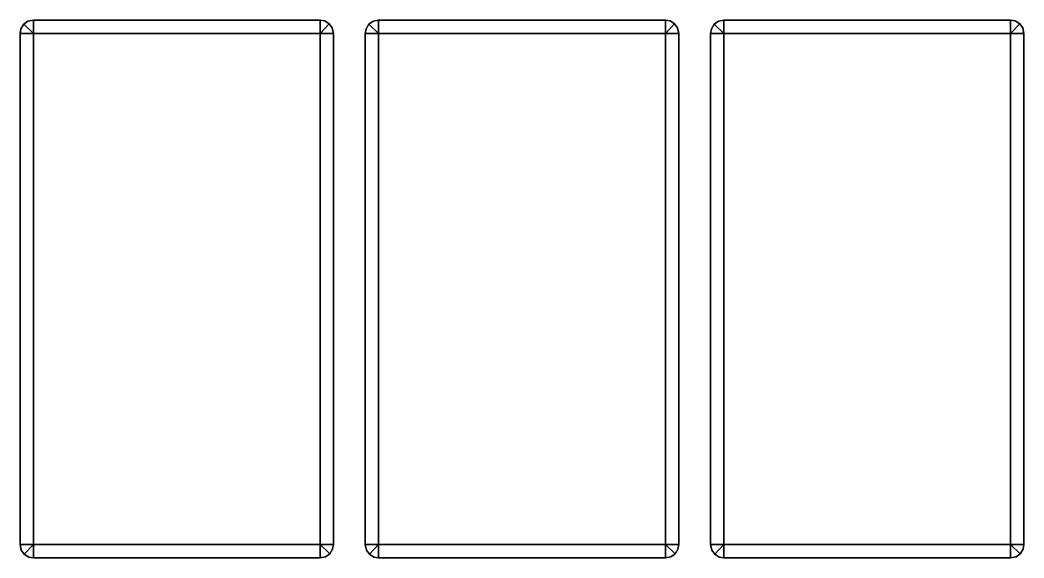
# Model space of a CAD drawing. Extents: x -3 to 87.8, y -49.1 to 16.1.
# Drawn here: x -2.95 to 15.95, y -16.06 to -5.94 of the extents above; entities that cross this region are included whole.
import ezdxf

# ---------------------------------------------------------------- set-up
doc = ezdxf.new("R2010")
doc.units = 0
for name, color, linetype in [('WANDS-KING.2', 253, 'CONTINUOUS'), ('WANDS-KNIGHT.2', 253, 'CONTINUOUS'), ('WANDS-QUEEN.2', 253, 'CONTINUOUS')]:
    doc.layers.add(name, color=color, linetype=linetype)

msp = doc.modelspace()

# ---------------------------------------------------------------- meshes
at = {"layer": 'WANDS-KING.2'}
mesh = msp.add_polyface(dxfattribs=at)
corners = [(-2.7, -16.0615, 0.03), (-2.9288, -15.9125, 0.03), (2.8714, -6.0063), (2.7865, -5.9538), (2.7, -16.0615, 0.03), (-2.8822, -6.0171, 0.03), (-2.7, -5.9385), (-2.801, -5.9597), (-2.8822, -6.0171), (-2.9347, -6.102), (2.801, -16.0403, 0.03), (2.8822, -15.9829, 0.03), (2.9347, -15.898, 0.03), (-2.8714, -15.9937, 0.03), (2.95, -6.1885), (-2.7865, -16.0462), (-2.7, -16.0615), (2.9288, -6.0875), (2.7, -5.9385), (-2.95, -6.1885, 0.03), (2.8822, -15.9829), (2.9347, -15.898), (-2.95, -6.1885), (2.95, -15.8115, 0.03), (-2.95, -15.8115), (-2.9288, -15.9125), (-2.8714, -15.9937), (2.7865, -5.9538, 0.03), (2.7, -5.9385, 0.03), (-2.9347, -6.102, 0.03), (-2.7865, -16.0462, 0.03), (-2.801, -5.9597, 0.03), (2.7, -16.0615), (2.801, -16.0403), (2.95, -15.8115), (2.95, -6.1885, 0.03), (-2.95, -15.8115, 0.03), (2.9288, -6.0875, 0.03), (2.8714, -6.0063, 0.03), (-2.7, -5.9385, 0.03), (2.7, -6.1885), (2.7, -6.1885, 0.03), (2.7, -15.8115, 0.03), (2.7, -15.8115), (-2.7, -6.1885, 0.03), (-2.7, -6.1885), (-2.7, -15.8115), (-2.7, -15.8115, 0.03)]
mesh.append_faces([[corners[k] for k in face] for face in [(14, 35, 37, 17), (17, 37, 38, 2), (2, 38, 27, 3), (3, 27, 28, 18), (18, 28, 39, 6), (45, 22, 24, 46), (6, 39, 31, 7), (7, 31, 5, 8), (8, 5, 29, 9), (9, 29, 19, 22), (22, 19, 36, 24), (37, 35, 41, 38), (24, 36, 1, 25), (25, 1, 13, 26), (26, 13, 30, 15), (15, 30, 0, 16), (16, 0, 4, 32), (41, 28, 27, 38), (32, 4, 10, 33), (33, 10, 11, 20), (20, 11, 12, 21), (21, 12, 23, 34), (34, 23, 35, 14), (43, 34, 14, 40), (40, 2, 3, 18), (42, 47, 44, 41), (46, 43, 40, 45), (43, 32, 33, 20), (43, 20, 21, 34), (18, 6, 45, 40), (47, 36, 19, 44), (44, 19, 29, 5), (41, 44, 39, 28), (44, 5, 31, 39), (40, 14, 17, 2), (46, 26, 15, 16), (42, 23, 12, 11), (43, 46, 16, 32), (46, 24, 25, 26), (35, 23, 42, 41), (42, 11, 10, 4), (4, 0, 47, 42), (45, 6, 7, 8), (45, 8, 9, 22), (47, 0, 30, 13), (47, 13, 1, 36)]])
at = {"layer": 'WANDS-KNIGHT.2'}
mesh = msp.add_polyface(dxfattribs=at)
corners = [(10.3, -16.0615, 0.03), (10.0712, -15.9125, 0.03), (15.8714, -6.0063), (15.7865, -5.9538), (15.7, -16.0615, 0.03), (10.1178, -6.0171, 0.03), (10.3, -5.9385), (10.199, -5.9597), (10.1178, -6.0171), (10.0653, -6.102), (15.801, -16.0403, 0.03), (15.8822, -15.9829, 0.03), (15.9347, -15.898, 0.03), (10.1286, -15.9937, 0.03), (15.95, -6.1885), (10.2135, -16.0462), (10.3, -16.0615), (15.9288, -6.0875), (15.7, -5.9385), (10.05, -6.1885, 0.03), (15.8822, -15.9829), (15.9347, -15.898), (10.05, -6.1885), (15.95, -15.8115, 0.03), (10.05, -15.8115), (10.0712, -15.9125), (10.1286, -15.9937), (15.7865, -5.9538, 0.03), (15.7, -5.9385, 0.03), (10.0653, -6.102, 0.03), (10.2135, -16.0462, 0.03), (10.199, -5.9597, 0.03), (15.7, -16.0615), (15.801, -16.0403), (15.95, -15.8115), (15.95, -6.1885, 0.03), (10.05, -15.8115, 0.03), (15.9288, -6.0875, 0.03), (15.8714, -6.0063, 0.03), (10.3, -5.9385, 0.03), (15.7, -6.1885), (15.7, -6.1885, 0.03), (15.7, -15.8115, 0.03), (15.7, -15.8115), (10.3, -6.1885, 0.03), (10.3, -6.1885), (10.3, -15.8115), (10.3, -15.8115, 0.03)]
mesh.append_faces([[corners[k] for k in face] for face in [(14, 35, 37, 17), (17, 37, 38, 2), (2, 38, 27, 3), (3, 27, 28, 18), (18, 28, 39, 6), (45, 22, 24, 46), (6, 39, 31, 7), (7, 31, 5, 8), (8, 5, 29, 9), (9, 29, 19, 22), (22, 19, 36, 24), (37, 35, 41, 38), (24, 36, 1, 25), (25, 1, 13, 26), (26, 13, 30, 15), (15, 30, 0, 16), (16, 0, 4, 32), (41, 28, 27, 38), (32, 4, 10, 33), (33, 10, 11, 20), (20, 11, 12, 21), (21, 12, 23, 34), (34, 23, 35, 14), (43, 34, 14, 40), (40, 2, 3, 18), (42, 47, 44, 41), (46, 43, 40, 45), (43, 32, 33, 20), (43, 20, 21, 34), (18, 6, 45, 40), (47, 36, 19, 44), (44, 19, 29, 5), (41, 44, 39, 28), (44, 5, 31, 39), (40, 14, 17, 2), (46, 26, 15, 16), (42, 23, 12, 11), (43, 46, 16, 32), (46, 24, 25, 26), (35, 23, 42, 41), (42, 11, 10, 4), (4, 0, 47, 42), (45, 6, 7, 8), (45, 8, 9, 22), (47, 0, 30, 13), (47, 13, 1, 36)]])
at = {"layer": 'WANDS-QUEEN.2'}
mesh = msp.add_polyface(dxfattribs=at)
corners = [(3.8, -16.0615, 0.03), (3.5712, -15.9125, 0.03), (9.3714, -6.0063), (9.2865, -5.9538), (9.2, -16.0615, 0.03), (3.6178, -6.0171, 0.03), (3.8, -5.9385), (3.699, -5.9597), (3.6178, -6.0171), (3.5653, -6.102), (9.301, -16.0403, 0.03), (9.3822, -15.9829, 0.03), (9.4347, -15.898, 0.03), (3.6286, -15.9937, 0.03), (9.45, -6.1885), (3.7135, -16.0462), (3.8, -16.0615), (9.4288, -6.0875), (9.2, -5.9385), (3.55, -6.1885, 0.03), (9.3822, -15.9829), (9.4347, -15.898), (3.55, -6.1885), (9.45, -15.8115, 0.03), (3.55, -15.8115), (3.5712, -15.9125), (3.6286, -15.9937), (9.2865, -5.9538, 0.03), (9.2, -5.9385, 0.03), (3.5653, -6.102, 0.03), (3.7135, -16.0462, 0.03), (3.699, -5.9597, 0.03), (9.2, -16.0615), (9.301, -16.0403), (9.45, -15.8115), (9.45, -6.1885, 0.03), (3.55, -15.8115, 0.03), (9.4288, -6.0875, 0.03), (9.3714, -6.0063, 0.03), (3.8, -5.9385, 0.03), (9.2, -6.1885), (9.2, -6.1885, 0.03), (9.2, -15.8115, 0.03), (9.2, -15.8115), (3.8, -6.1885, 0.03), (3.8, -6.1885), (3.8, -15.8115), (3.8, -15.8115, 0.03)]
mesh.append_faces([[corners[k] for k in face] for face in [(14, 35, 37, 17), (17, 37, 38, 2), (2, 38, 27, 3), (3, 27, 28, 18), (18, 28, 39, 6), (45, 22, 24, 46), (6, 39, 31, 7), (7, 31, 5, 8), (8, 5, 29, 9), (9, 29, 19, 22), (22, 19, 36, 24), (37, 35, 41, 38), (24, 36, 1, 25), (25, 1, 13, 26), (26, 13, 30, 15), (15, 30, 0, 16), (16, 0, 4, 32), (41, 28, 27, 38), (32, 4, 10, 33), (33, 10, 11, 20), (20, 11, 12, 21), (21, 12, 23, 34), (34, 23, 35, 14), (43, 34, 14, 40), (40, 2, 3, 18), (42, 47, 44, 41), (46, 43, 40, 45), (43, 32, 33, 20), (43, 20, 21, 34), (18, 6, 45, 40), (47, 36, 19, 44), (44, 19, 29, 5), (41, 44, 39, 28), (44, 5, 31, 39), (40, 14, 17, 2), (46, 26, 15, 16), (42, 23, 12, 11), (43, 46, 16, 32), (46, 24, 25, 26), (35, 23, 42, 41), (42, 11, 10, 4), (4, 0, 47, 42), (45, 6, 7, 8), (45, 8, 9, 22), (47, 0, 30, 13), (47, 13, 1, 36)]])

doc.saveas('drawing.dxf')
